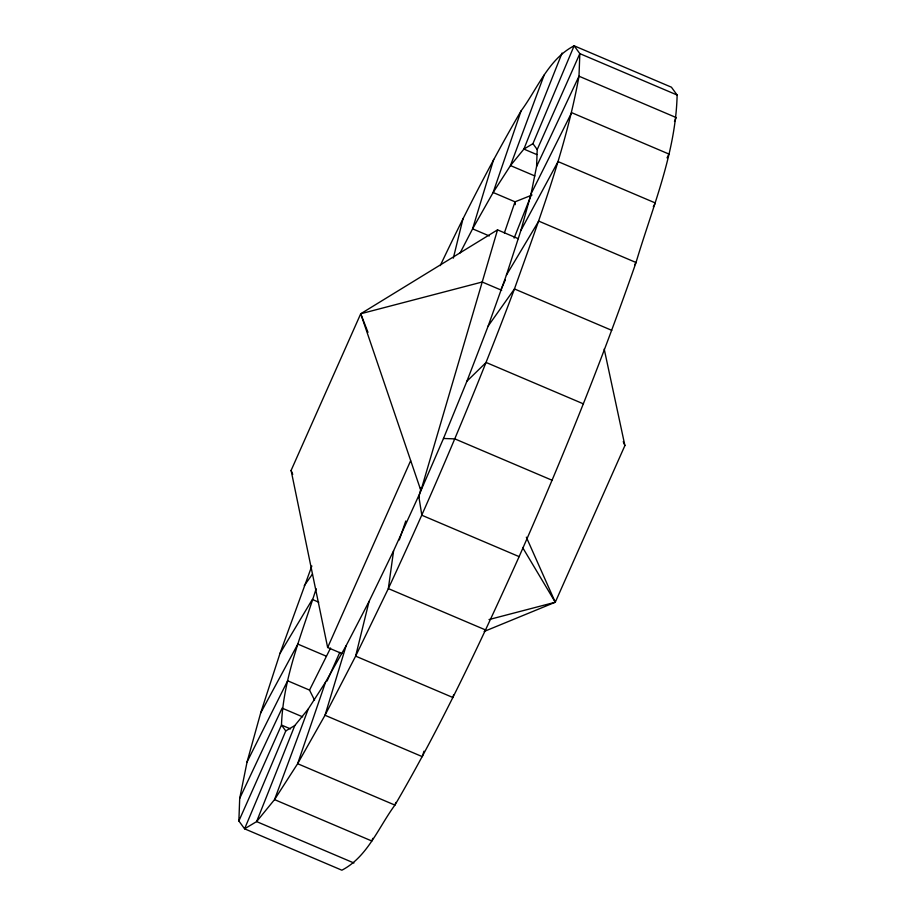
<?xml version="1.0" encoding="UTF-8"?>
<svg xmlns="http://www.w3.org/2000/svg" width="916" height="916" viewBox="0 0 916 916"><rect width="100%" height="100%" fill="white"/><g stroke="black" fill="none" stroke-linecap="round" stroke-linejoin="round"><path stroke-width="1.37" d="M440.241 265.629C465.191 213.039 491.743 161.193 521.078 110.905C537.486 88.715 548.478 59.105 574.126 45.8L671.417 87.192L677.13 95.024C675.802 152.972 652.352 207.634 636.025 262.503C601.423 362.209 561.691 460.061 519.132 556.63C481.072 641.051 441.649 725.048 394.922 805.095C378.514 827.285 367.522 856.895 341.874 870.2L244.583 828.808L238.87 820.976L239.706 798.397L247.068 761.952L260.659 713.026L279.975 653.497L311.841 565.974M294.803 725.518L285.769 730.934L244.583 828.808L256.617 821.595L294.803 725.518L308.234 709.03L325.558 682.111L346.099 645.769L369.068 601.423L393.594 550.768L418.715 495.751L443.481 438.489L466.931 381.182L488.171 326.027L506.388 275.155L520.872 230.511L531.062 193.826L536.581 166.483L537.211 149.548L579.839 53.632L574.126 45.8L532.929 143.675L523.895 149.09L510.464 165.578L493.14 192.497L472.599 228.84L460.13 252.919M393.594 550.768L388.338 588.587L355.637 656.131L325.008 715.259L297.631 763.704L274.537 799.611L256.617 821.595L353.92 862.987M369.068 601.423L355.637 656.131L452.939 697.523L453.615 694.786M453.328 258.14L463.061 218.477M418.715 497.64L420.753 489.373M497.537 229.859L360.721 313.764L420.913 490.632L497.537 229.859L518.284 238.698M346.099 645.769L325.008 715.259L422.31 756.65L423.971 751.2M493.69 159.35L472.599 228.84L489.293 235.939M325.558 682.111L297.631 763.704L394.922 805.095L395.838 802.427M521.078 110.905L493.14 192.497L515.032 201.818L531.956 195.085M399.296 539.936L405.777 521.009M504.384 232.927L515.032 201.818L515.261 204.646M316.157 588.736C302.143 633.277 283.113 677.863 281.487 725.06L238.87 820.976M308.234 709.03L274.537 799.611L371.827 841.003L372.823 838.335M544.173 74.998L510.464 165.578L534.852 175.952M562.081 53.014L523.895 149.09L536.776 154.564M514.116 238.091L531.543 194.261M341.931 653.577L327.653 647.509L291.105 470.423L360.721 313.764L482.205 282.014L501.67 290.292M327.653 647.509L410.608 460.805M327.104 680.989L339.825 652.341M500.674 290.372L505.3 279.952M484.14 631.467L555.279 602.236L624.895 445.577L604.205 349.042M239.706 798.397L282.117 708.125L302.658 716.862M536.581 166.483L578.992 76.211L579.839 53.632L677.13 95.024M674.474 121.462L676.294 117.603L578.992 76.211C565.733 149.331 539.272 219.164 514.448 288.941C476.32 390.422 434.138 490.335 388.338 588.587L485.629 629.979M247.068 761.952L287.635 680.783L309.528 690.103L314.543 700.156M531.062 193.826L571.63 112.657L668.932 154.048L667.031 157.85M309.528 690.103L330.561 648.036M260.659 713.026L297.837 644.097L326.085 656.108M520.872 230.511L558.039 161.582L655.341 202.974L653.303 206.741M279.975 653.497L312.322 599.453L318.757 602.19M506.388 275.155L538.722 221.111L636.025 262.503L634.593 264.907M304.261 585.668L312.47 574.08M488.171 326.027L514.448 288.941L611.739 330.332M466.931 381.182L486.121 362.473L583.423 403.864M489.018 619.56L555.279 602.236L526.334 537.165M443.481 438.489L454.851 438.89L552.153 480.282M519.132 556.63L421.829 515.239L418.715 495.751M290.498 728.896L281.487 725.06L285.769 730.934M532.929 143.675L537.211 149.548M522.612 547.516L555.279 602.236M623.258 441.627L624.895 445.577M291.105 470.423L292.742 474.374M360.721 313.764L367.98 332.325M420.467 487.85L420.913 490.632"/></g></svg>
